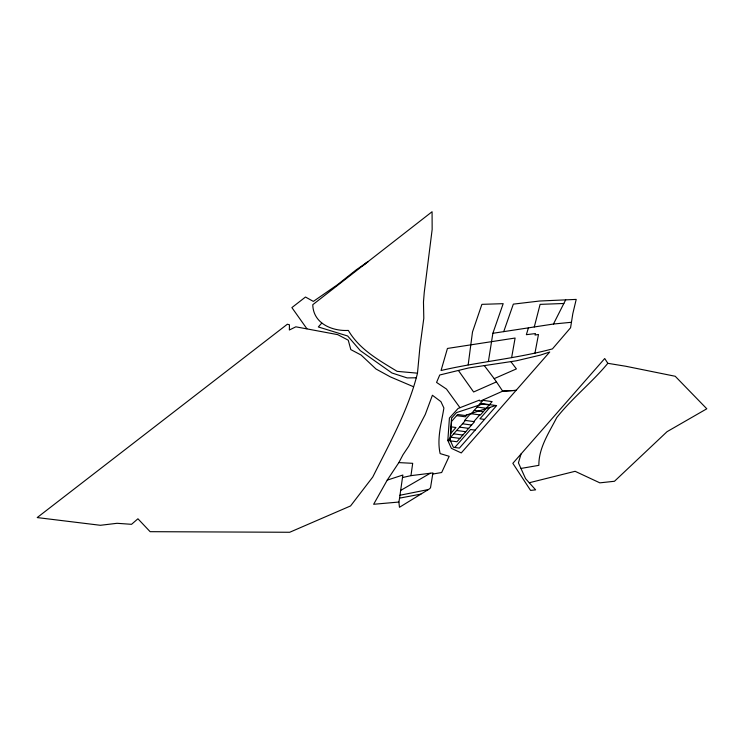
<?xml version="1.0" encoding="UTF-8"?>
<svg xmlns="http://www.w3.org/2000/svg" width="744" height="744" viewBox="0 0 744 744"><rect width="100%" height="100%" fill="white"/><g stroke="black" fill="none" stroke-linecap="round" stroke-linejoin="round"><path stroke-width="1.12" d="M450.241 440.383L451.589 421.402L457.653 414.482L465.019 415.487L495.783 405.489M417.486 373.172L419.904 347.29L423.801 318.302L423.476 302.008L424.257 292.346L432.152 229.505L432.078 211.733L312.778 304.705C313.131 323.333 332.057 331.35 348.332 330.42C359.519 349.596 378.882 360.161 397.147 371.358L417.486 373.172C408.391 410.009 389.54 443.312 372.763 477.025L350.564 505.939L289.704 532.267L150.13 531.681L137.928 518.782L131.548 524.315L117.059 523.302L100.394 525.292L37.2 517.573L287.351 324.226L289.444 324.812L289.36 330.001L295.842 326.821L337.72 334.642L348.257 340.194L350.815 349.606L361.147 355.065L375.98 368.996L390.284 376.845L413.497 386.731M511.639 357.576L515.108 338.036L447.442 348.452L441.053 370.503C477.918 361.937 515.852 358.692 552.439 348.899L570.574 327.751L572.815 313.68L576.209 299.404L539.558 301.022L513.332 304.129L503.716 331.638M399.565 498.136L402.857 475.035L387.224 480.131L373.646 504.274L398.886 502.042L399.565 498.136L420.899 494.118M468.181 364.858L472.496 331.973L481.898 304.343L503.176 303.673L492.872 333.293L488.38 361.575M398.886 502.042L399.463 507.287L429.604 488.771L430.516 487.739L432.915 472.924L410.958 475.649L402.439 477.555M410.958 475.649L412.697 463.326L398.849 462.601L387.224 480.131M534.908 353.353L538.479 334.502L535.02 335.023L535.457 333.572L526.361 334.688L528.426 327.853M534.285 326.96L540.098 304.37L563.85 303.487M521.042 453.942L518.429 462.842L525.571 478.662L535.624 489.85L530.584 490.417L512.849 463.326L604.714 358.524L607.829 363.314L625.676 366.234L675.217 376.269L706.8 408.791L667.061 431.669L614.479 481.266L599.85 482.847L575.112 471.305L529.356 482.726M492.872 333.293L553.452 324.031L565.71 299.795M398.849 462.601L403.034 454.677L408.67 446.307L425.27 414.482L432.413 395.259L440.922 401.639L443.889 407.982C441.518 423.029 436.728 438.43 440.132 453.589L449.171 456.305L441.666 472.524L432.757 474.04M450.734 433.492L455.97 427.512L451.199 426.861M467.111 414.799L465.353 416.807L456.649 415.617M465.428 420.434L447.832 440.513L451.385 448.334L461.261 452.938L549.714 352.005L540.367 355.121L516.373 360.793L468.618 367.964L439.741 374.995L436.561 382.425L446.456 389.047L459.987 407.703M471.296 413.748L483.033 400.356L492.137 401.602L480.401 414.985L470.599 413.645L464.73 420.341L474.542 421.681L456.946 441.759L447.832 440.513L449.423 418.016L458.155 408.409L479.396 400.142L480.168 401.193L502.684 391.158L516.094 390.368M473.835 421.588L479.703 414.892M454.779 447.479L470.534 429.502L475.128 430.134M489.877 407.433L479.917 418.798L484.511 419.421M321.743 323.129L318.33 326.96L347.671 336L360.263 350.601L391.958 373.004L407.163 377.915L416.333 377.785M607.829 363.314C591.964 382.546 572.117 398.068 556.717 417.617C549.026 432.71 538.647 447.814 538.87 465.344L521.088 468.422M362.681 265.813L368.178 261.516L356.199 269.867L337.451 284.747L313.354 301.404L305.486 297.033L291.89 307.598L306.909 328.774M400.663 490.436L430.292 473.249M516.085 390.377L502.684 391.158L496.462 381.886L473.621 391.986L458.462 370.558M484.298 365.583L494.202 378.64L516.41 368.894L510.812 361.547M399.937 495.253L428.349 489.543M553.452 324.031L571.308 322.292M480.094 403.704L489.199 404.95M477.164 407.052L486.269 408.298M474.235 410.4L483.34 411.637M462.498 423.782L471.603 425.029M459.569 427.13L468.673 428.367M456.63 430.478L465.744 431.715M453.701 433.817L462.805 435.063M450.771 437.165L459.876 438.411M494.202 378.64L496.462 381.886M451.543 418.23L450.018 439.871L453.375 447.284L459.374 448.102L496.62 405.601L483.265 403.778L456.463 412.613L451.543 418.23"/></g></svg>
